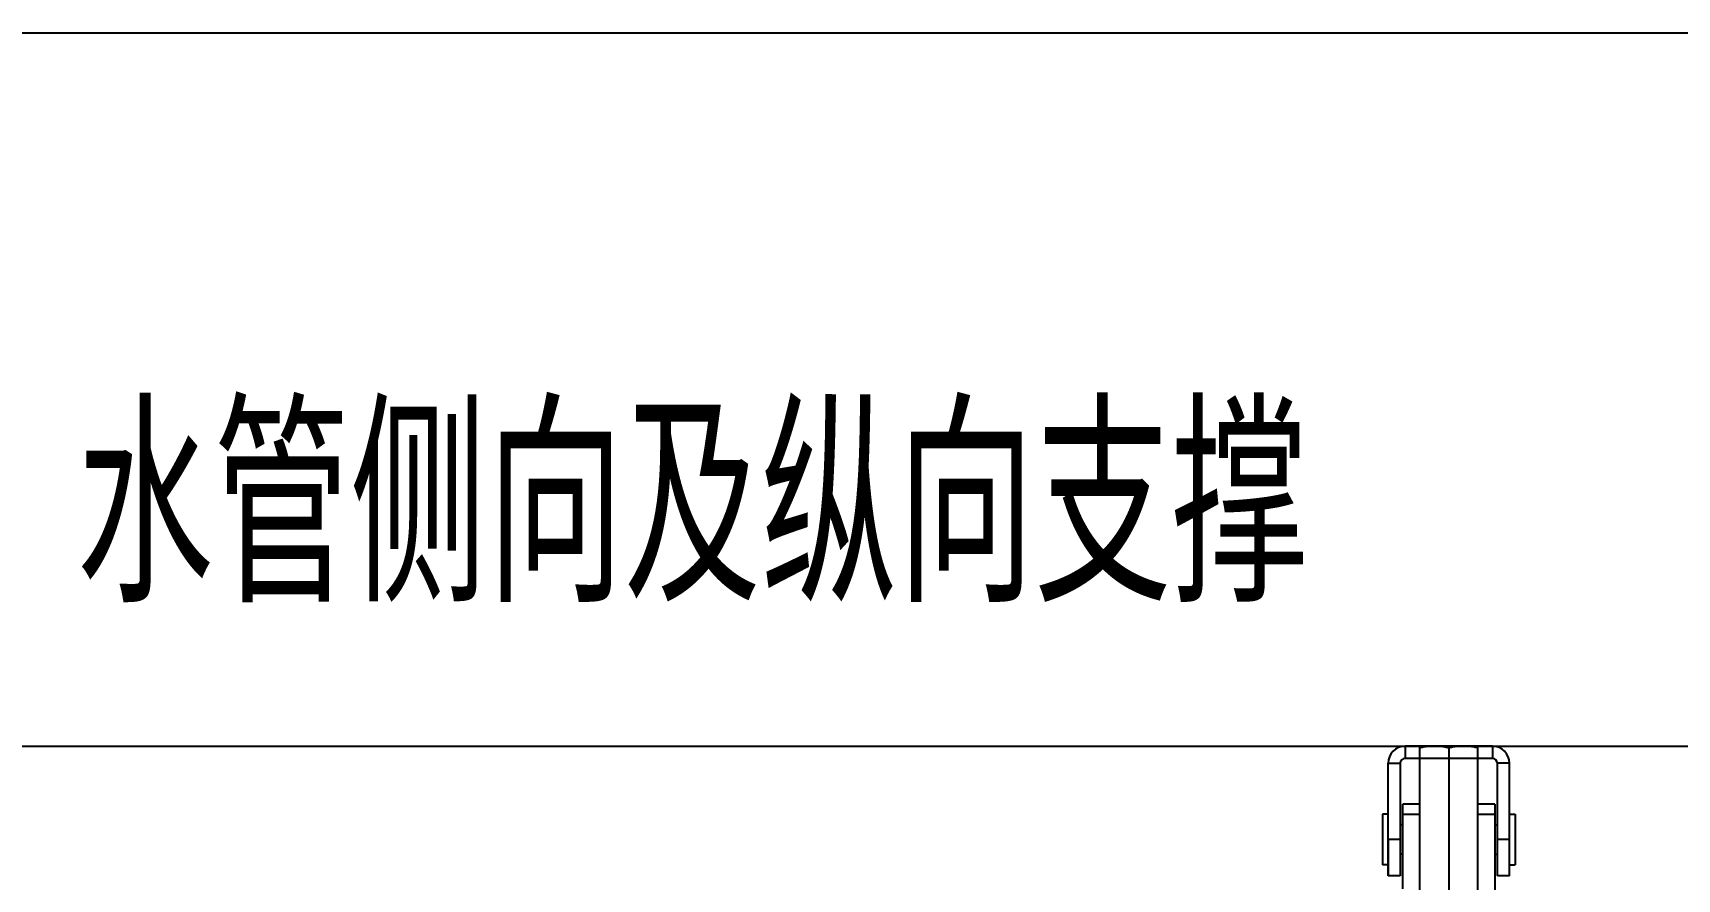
# Model space of a CAD drawing. Extents: x -409572 to -157272, y 600795 to 878326.
# Drawn here: x -399253 to -395792, y 807238 to 809020 of the extents above; entities that cross this region are included whole.
import ezdxf

# ---------------------------------------------------------------- set-up
doc = ezdxf.new("R2010")
doc.units = 0
doc.header["$LTSCALE"] = 1000
doc.header["$MEASUREMENT"] = 0
doc.linetypes.add('CONTINOUS', pattern=[0])
doc.layers.get('0').update_dxf_attribs({"linetype": 'CONTINUOUS'})
doc.layers.add('BZ', color=2, linetype='CONTINUOUS')
doc.layers.add('H-喷淋图块', color=153, linetype='CONTINOUS')
doc.styles.get("Standard").update_dxf_attribs({"font": 'GBENOR', "bigfont": 'GBCBIG'})

msp = doc.modelspace()

# ---------------------------------------------------------------- linework, layer by layer
for p, q in [((-396364.9, 807517.9), (-396364.9, 807492.3)), ((-396180.9, 807517.9), (-396364.9, 807517.9)), ((-396334.2, 807126.2), (-396334.2, 807517.9)), ((-396211.6, 807517.9), (-396334.2, 807517.9)), ((-396272.9, 807514.4), (-396272.9, 807129.7)), ((-396211.6, 807126.2), (-396211.6, 807517.9)), ((-396180.9, 807517.9), (-396180.9, 807492.3)), ((-396400.7, 807245.2), (-396400.7, 807482.1)), ((-396400.7, 807482.1), (-396375.1, 807482.1)), ((-396375.1, 807482.1), (-396375.1, 807381.8)), ((-396180.9, 807492.3), (-396364.9, 807492.3)), ((-396170.7, 807245.2), (-396170.7, 807482.1)), ((-396145.1, 807482.1), (-396170.7, 807482.1)), ((-396145.1, 807245.2), (-396145.1, 807482.1)), ((-396400.7, 807375), (-396412.4, 807375)), ((-396412.4, 807375), (-396412.4, 807268.7)), ((-396375.1, 807381.8), (-396375.1, 807330.7)), ((-396370, 807371.5), (-396370, 807396)), ((-396334.2, 807396), (-396370, 807396)), ((-396334.2, 807374.2), (-396370, 807374.2)), ((-396175.8, 807396), (-396211.6, 807396)), ((-396175.8, 807374.2), (-396211.6, 807374.2)), ((-396175.8, 807396), (-396175.8, 807199)), ((-396145.1, 807375), (-396133.3, 807375)), ((-396133.3, 807375), (-396133.3, 807268.7)), ((-396370, 807352.5), (-396375.1, 807352.5)), ((-396370, 807343.3), (-396370, 807371.5)), ((-396370, 807218.2), (-396370, 807343.3)), ((-396334.2, 807343.6), (-396334.3, 807343.6)), ((-396175.8, 807352.5), (-396170.7, 807352.5)), ((-396400.7, 807321.8), (-396400.7, 807245.2)), ((-396375.1, 807321.8), (-396400.7, 807321.8)), ((-396375.1, 807330.7), (-396375.1, 807245.2)), ((-396145.1, 807321.8), (-396170.7, 807321.8)), ((-396400.7, 807268.7), (-396412.4, 807268.7)), ((-396370, 807291.2), (-396375.1, 807291.2)), ((-396175.8, 807291.2), (-396170.7, 807291.2)), ((-396145.1, 807268.7), (-396133.3, 807268.7)), ((-396375.1, 807245.2), (-396400.7, 807245.2)), ((-396145.1, 807245.2), (-396170.7, 807245.2))]:
    msp.add_line(p, q)
for centre, radius, start, end in [((-396364.9, 807482.1), 35.8, 90, 180), ((-396180.9, 807482.1), 35.8, 0, 90), ((-396364.9, 807482.1), 10.2, 90, 180), ((-396180.9, 807482.1), 10.2, 0, 90)]:
    msp.add_arc(centre, radius, start, end)
for points, knots in [([(-396303.6, 807517.9), (-396311.3, 807517.9), (-396321.6, 807516.9), (-396331.7, 807515), (-396334.2, 807514.4)], [0, 0, 0, 0, 0.749211, 1, 1, 1, 1]), ([(-396272.9, 807514.4), (-396275.4, 807515), (-396285.5, 807516.9), (-396295.8, 807517.9), (-396303.6, 807517.9)], [0, 0, 0, 0, 0.250789, 1, 1, 1, 1]), ([(-396242.2, 807517.9), (-396249.9, 807517.9), (-396260.3, 807516.9), (-396270.4, 807515), (-396272.9, 807514.4)], [0, 0, 0, 0, 0.749211, 1, 1, 1, 1]), ([(-396211.6, 807514.4), (-396214.1, 807515), (-396224.2, 807516.9), (-396234.5, 807517.9), (-396242.2, 807517.9)], [0, 0, 0, 0, 0.250789, 1, 1, 1, 1])]:
    msp.add_open_spline(points, degree=3, knots=knots)
at = {"layer": 'BZ'}
msp.add_line((-402816.2, 807517.9), (-393381.2, 807517.9), dxfattribs=at)
at = {"layer": 'H-喷淋图块', "color": 134, "ltscale": 0.5}
msp.add_lwpolyline([(-403351.8, 809019.7), (-381371.8, 809019.7)], dxfattribs=at)

# ---------------------------------------------------------------- texts
msp.add_text('水管侧向及纵向支撑', height=400, rotation=360).set_placement((-399161.2, 807821.7))

doc.saveas('drawing.dxf')
